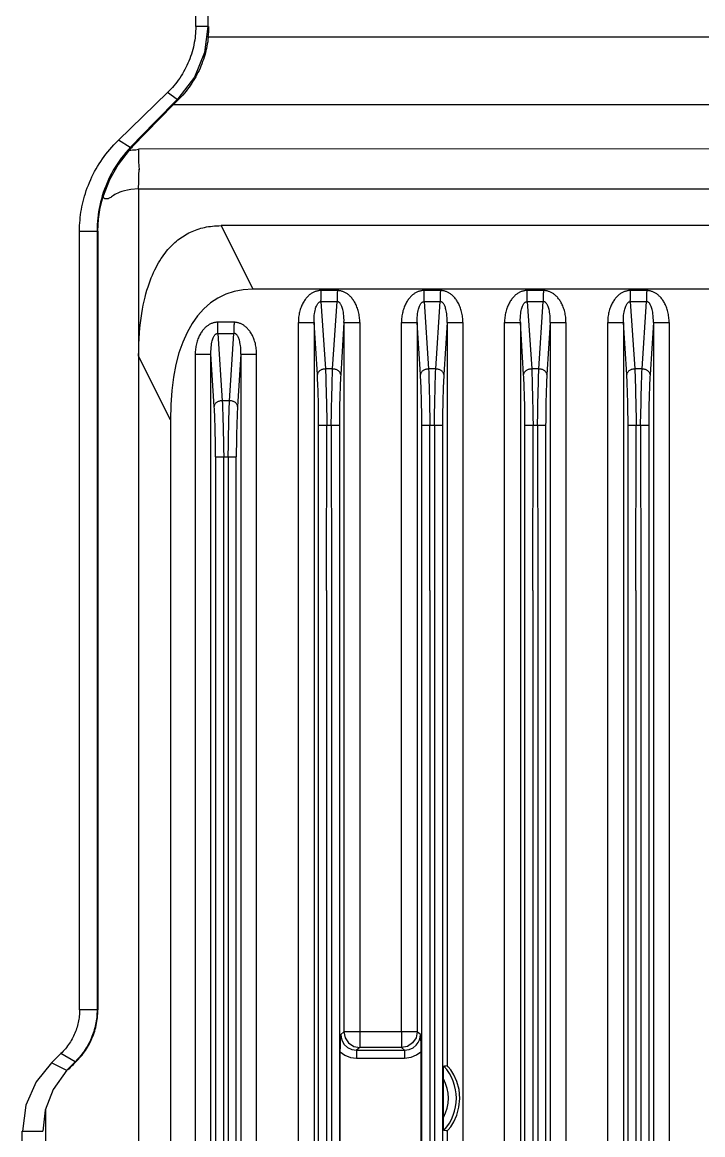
# Model space of a CAD drawing. Header units: millimetres. Extents: x -3132 to 28633, y 682 to 5849.
# Drawn here: x 23265.6 to 23308.5, y 5143.4 to 5213.5 of the extents above; entities that cross this region are included whole.
import ezdxf

# ---------------------------------------------------------------- set-up
doc = ezdxf.new("R2010")
doc.units = ezdxf.units.MM

# ---------------------------------------------------------------- blocks, each defined once
blk = doc.blocks.new('gf')
at = {"linetype": 'Continuous'}
for p, q in [((19975.176, 5385.989), (19975.163, 5394.425)), ((19974.39, 5385.989), (19974.39, 5392.249)), ((19975.176, 5385.989), (19974.39, 5385.989)), ((20042.406, 5385.306), (19975.178, 5385.306)), ((19969.513, 5378.818), (19972.607, 5381.817)), ((19973.23, 5381.39), (19972.607, 5381.817)), ((19970.388, 5378.394), (19972.993, 5381.06)), ((19973.353, 5381.428), (19972.993, 5381.06)), ((19972.993, 5381.06), (20044.592, 5381.06)), ((19973.27, 5381.431), (19973.353, 5381.428)), ((19970.252, 5378.35), (19969.513, 5378.818)), ((19970.388, 5378.394), (19970.296, 5378.395)), ((20046.792, 5378.29), (19970.787, 5378.252)), ((19970.792, 5375.763), (19970.792, 5138.578)), ((19970.792, 5375.755), (20046.792, 5375.755)), ((19975.985, 5373.434), (19977.985, 5369.423)), ((20041.599, 5373.434), (19975.985, 5373.434)), ((19967.066, 5324.005), (19967.066, 5373.09)), ((19967.066, 5373.09), (19968.22, 5373.09)), ((19968.17, 5373.09), (19968.17, 5324.005)), ((19968.22, 5373.09), (19968.22, 5324.005)), ((20039.599, 5369.423), (19977.985, 5369.423)), ((19982.289, 5368.897), (19982.289, 5369.347)), ((19983.328, 5369.346), (19982.289, 5369.347)), ((19988.789, 5368.897), (19988.789, 5369.347)), ((19989.828, 5369.346), (19988.789, 5369.347)), ((19995.289, 5368.897), (19995.289, 5369.347)), ((19996.328, 5369.346), (19995.289, 5369.347)), ((20001.789, 5368.897), (20001.789, 5369.347)), ((20002.828, 5369.346), (20001.789, 5369.347)), ((19982.278, 5368.643), (19982.566, 5364.399)), ((19982.278, 5368.643), (19983.295, 5368.643)), ((19983.019, 5364.399), (19983.295, 5368.643)), ((19988.778, 5368.643), (19989.066, 5364.399)), ((19988.778, 5368.643), (19989.795, 5368.643)), ((19989.519, 5364.399), (19989.795, 5368.643)), ((19995.278, 5368.643), (19995.566, 5364.399)), ((19995.278, 5368.643), (19996.295, 5368.643)), ((19996.019, 5364.399), (19996.295, 5368.643)), ((20001.778, 5368.643), (20002.066, 5364.399)), ((20001.778, 5368.643), (20002.795, 5368.643)), ((20002.519, 5364.399), (20002.795, 5368.643)), ((19975.789, 5366.897), (19975.789, 5367.347)), ((19976.828, 5367.346), (19975.789, 5367.347)), ((19980.857, 5272.194), (19980.857, 5367.325)), ((19980.857, 5367.325), (19981.851, 5367.325)), ((19981.851, 5367.325), (19981.851, 5272.194)), ((19982.056, 5364.045), (19981.851, 5367.325)), ((19983.734, 5367.325), (19983.529, 5364.045)), ((19983.734, 5367.325), (19983.734, 5322.625)), ((19983.734, 5367.325), (19984.727, 5367.325)), ((19984.727, 5367.325), (19984.727, 5321.626)), ((19987.357, 5322.624), (19987.357, 5367.325)), ((19987.357, 5367.325), (19988.351, 5367.325)), ((19988.556, 5364.045), (19988.351, 5367.325)), ((19988.351, 5367.325), (19988.351, 5322.625)), ((19990.234, 5367.325), (19990.029, 5364.045)), ((19990.234, 5367.325), (19990.234, 5320.491)), ((19990.234, 5367.325), (19991.227, 5367.325)), ((19991.227, 5367.325), (19991.227, 5272.194)), ((19993.857, 5272.194), (19993.857, 5367.325)), ((19993.857, 5367.325), (19994.851, 5367.325)), ((19995.056, 5364.045), (19994.851, 5367.325)), ((19994.851, 5367.325), (19994.851, 5272.194)), ((19996.734, 5367.325), (19996.529, 5364.045)), ((19996.734, 5367.325), (19996.733, 5272.212)), ((19996.734, 5367.325), (19997.727, 5367.325)), ((19997.727, 5367.325), (19997.727, 5272.194)), ((20000.357, 5272.194), (20000.357, 5367.325)), ((20000.357, 5367.325), (20001.351, 5367.325)), ((20001.556, 5364.045), (20001.351, 5367.325)), ((20001.351, 5367.325), (20001.351, 5272.194)), ((20003.234, 5367.325), (20003.029, 5364.045)), ((20003.234, 5367.325), (20003.233, 5272.212)), ((20003.234, 5367.325), (20004.227, 5367.325)), ((20004.227, 5367.325), (20004.227, 5272.194)), ((19975.778, 5366.643), (19976.066, 5362.399)), ((19975.778, 5366.643), (19976.795, 5366.643)), ((19976.519, 5362.399), (19976.795, 5366.643)), ((19972.792, 5361.194), (19970.792, 5365.205)), ((19974.357, 5365.325), (19974.357, 5151.544)), ((19974.357, 5365.325), (19975.351, 5365.325)), ((19975.556, 5362.045), (19975.351, 5365.325)), ((19975.351, 5151.544), (19975.351, 5365.325)), ((19977.234, 5365.325), (19977.029, 5362.045)), ((19977.234, 5365.325), (19977.234, 5270.386)), ((19977.234, 5365.325), (19978.227, 5365.325)), ((19978.229, 5270.381), (19978.227, 5365.325)), ((19983.019, 5364.399), (19982.566, 5364.399)), ((19989.519, 5364.399), (19989.066, 5364.399)), ((19996.019, 5364.399), (19995.566, 5364.399)), ((20002.519, 5364.399), (20002.066, 5364.399)), ((19976.519, 5362.399), (19976.066, 5362.399)), ((19982.622, 5362.408), (19982.633, 5361.902)), ((19982.633, 5361.902), (19982.643, 5361.385)), ((19989.122, 5362.408), (19989.133, 5361.902)), ((19989.133, 5361.902), (19989.143, 5361.385)), ((19995.622, 5362.408), (19995.633, 5361.902)), ((19995.633, 5361.902), (19995.643, 5361.385)), ((20002.122, 5362.408), (20002.133, 5361.902)), ((20002.133, 5361.902), (20002.143, 5361.385)), ((19972.792, 5361.194), (19972.792, 5155.675)), ((19982.643, 5361.385), (19982.653, 5360.863)), ((19982.932, 5360.863), (19982.947, 5361.645)), ((19989.143, 5361.385), (19989.153, 5360.863)), ((19989.432, 5360.863), (19989.447, 5361.645)), ((19995.643, 5361.385), (19995.653, 5360.863)), ((19995.932, 5360.863), (19995.947, 5361.645)), ((20002.143, 5361.385), (20002.153, 5360.863)), ((20002.432, 5360.863), (20002.447, 5361.645)), ((19982.138, 5276.761), (19982.138, 5360.863)), ((19982.138, 5360.863), (19983.446, 5360.863)), ((19982.637, 5350.434), (19982.653, 5360.863)), ((19982.932, 5360.863), (19982.947, 5350.434)), ((19983.446, 5360.863), (19983.446, 5276.879)), ((19988.638, 5276.761), (19988.638, 5360.863)), ((19988.638, 5360.863), (19989.946, 5360.863)), ((19989.137, 5350.434), (19989.153, 5360.863)), ((19989.432, 5360.863), (19989.447, 5350.434)), ((19989.946, 5360.863), (19989.946, 5276.879)), ((19995.138, 5276.761), (19995.138, 5360.863)), ((19995.138, 5360.863), (19996.446, 5360.863)), ((19995.637, 5350.434), (19995.653, 5360.863)), ((19995.932, 5360.863), (19995.947, 5350.434)), ((19996.446, 5360.863), (19996.446, 5276.879)), ((20001.638, 5276.761), (20001.638, 5360.863)), ((20001.638, 5360.863), (20002.946, 5360.863)), ((20002.137, 5350.434), (20002.153, 5360.863)), ((20002.432, 5360.863), (20002.447, 5350.434)), ((20002.946, 5360.863), (20002.946, 5276.879)), ((19976.122, 5360.408), (19976.133, 5359.902)), ((19976.133, 5359.902), (19976.143, 5359.385)), ((19976.143, 5359.385), (19976.153, 5358.863)), ((19976.432, 5358.863), (19976.447, 5359.645)), ((19975.638, 5358.863), (19975.638, 5158.005)), ((19975.638, 5358.863), (19976.946, 5358.863)), ((19976.153, 5158.005), (19976.153, 5358.863)), ((19976.432, 5358.863), (19976.432, 5270.142)), ((19976.946, 5270.142), (19976.946, 5358.863)), ((19982.637, 5350.434), (19982.637, 5300.434)), ((19982.947, 5350.434), (19982.947, 5300.434)), ((19989.137, 5350.434), (19989.137, 5300.434)), ((19989.447, 5350.434), (19989.447, 5300.434)), ((19995.637, 5350.434), (19995.637, 5300.434)), ((19995.947, 5350.434), (19995.947, 5300.434)), ((20002.137, 5350.434), (20002.137, 5300.434)), ((20002.447, 5350.434), (20002.447, 5300.434)), ((19968.22, 5324.005), (19967.066, 5324.005)), ((19983.734, 5322.625), (19983.534, 5322.457)), ((19984.727, 5322.624), (19983.734, 5322.625)), ((19987.357, 5322.624), (19984.727, 5322.624)), ((19987.723, 5322.625), (19987.357, 5322.624)), ((19988.351, 5322.625), (19987.723, 5322.625)), ((19988.551, 5322.457), (19988.351, 5322.625)), ((19965.299, 5320.677), (19965.888, 5321.248)), ((19966.783, 5320.728), (19965.888, 5321.248)), ((19983.504, 5315.501), (19983.504, 5321.368)), ((19984.732, 5321.626), (19984.533, 5321.459)), ((19984.533, 5321.459), (19984.533, 5320.96)), ((19984.533, 5321.459), (19987.552, 5321.459)), ((19987.353, 5321.626), (19984.732, 5321.626)), ((19987.353, 5321.717), (19987.357, 5321.626)), ((19987.552, 5321.459), (19987.353, 5321.626)), ((19987.552, 5321.459), (19987.552, 5320.96)), ((19988.58, 5321.368), (19988.58, 5315.501)), ((19966.264, 5320.195), (19965.299, 5320.677)), ((19966.827, 5320.776), (19966.265, 5320.197)), ((19984.533, 5320.96), (19987.552, 5320.96)), ((19990.004, 5317.216), (19990.004, 5319.653)), ((19964.93, 5317.739), (19964.93, 5201.881)), ((19963.455, 5200.505), (19963.456, 5316.363)), ((19963.456, 5316.363), (19964.749, 5316.363)), ((19990.234, 5316.378), (19990.233, 5272.212))]:
    blk.add_line(p, q, dxfattribs=at)
for points in [[(19974.39, 5385.989), (19974.388, 5385.838), (19974.382, 5385.691), (19974.373, 5385.548), (19974.36, 5385.406), (19974.344, 5385.265), (19974.324, 5385.123), (19974.301, 5384.98), (19974.272, 5384.834), (19974.239, 5384.685), (19974.202, 5384.535), (19974.16, 5384.384), (19974.114, 5384.234), (19974.064, 5384.087), (19974.012, 5383.944), (19973.957, 5383.806), (19973.9, 5383.671), (19973.839, 5383.538), (19973.774, 5383.404), (19973.704, 5383.268), (19973.629, 5383.133), (19973.55, 5382.998), (19973.467, 5382.866), (19973.38, 5382.736), (19973.292, 5382.609), (19973.201, 5382.487), (19973.108, 5382.368), (19973.013, 5382.252), (19972.916, 5382.14), (19972.816, 5382.03), (19972.713, 5381.922), (19972.607, 5381.817)], [(19975.163, 5385.989), (19974.949, 5384.346), (19974.316, 5382.8), (19973.27, 5381.431)], [(19975.178, 5385.306), (19975.162, 5385.166), (19975.142, 5385.026), (19975.12, 5384.885), (19975.094, 5384.745), (19975.065, 5384.605), (19975.033, 5384.466), (19974.998, 5384.326), (19974.959, 5384.187), (19974.917, 5384.048), (19974.872, 5383.909), (19974.824, 5383.771), (19974.772, 5383.633), (19974.717, 5383.496), (19974.659, 5383.359), (19974.597, 5383.222), (19974.531, 5383.087), (19974.462, 5382.952), (19974.39, 5382.817), (19974.314, 5382.684), (19974.234, 5382.552), (19974.15, 5382.421), (19974.063, 5382.291), (19973.972, 5382.162), (19973.878, 5382.035), (19973.78, 5381.91), (19973.678, 5381.786), (19973.573, 5381.665), (19973.465, 5381.545), (19973.353, 5381.428)], [(19973.27, 5381.431), (19971.817, 5379.95), (19970.296, 5378.395)], [(19967.066, 5373.09), (19967.068, 5373.269), (19967.073, 5373.444), (19967.083, 5373.617), (19967.096, 5373.787), (19967.112, 5373.954), (19967.132, 5374.12), (19967.155, 5374.284), (19967.182, 5374.449), (19967.213, 5374.614), (19967.249, 5374.782), (19967.289, 5374.951), (19967.333, 5375.122), (19967.382, 5375.294), (19967.436, 5375.468), (19967.494, 5375.642), (19967.556, 5375.816), (19967.623, 5375.989), (19967.693, 5376.161), (19967.768, 5376.333), (19967.847, 5376.503), (19967.93, 5376.673), (19968.017, 5376.84), (19968.108, 5377.006), (19968.203, 5377.169), (19968.301, 5377.329), (19968.403, 5377.487), (19968.509, 5377.642), (19968.618, 5377.795), (19968.732, 5377.945), (19968.85, 5378.094), (19968.973, 5378.242), (19969.1, 5378.387), (19969.232, 5378.532), (19969.37, 5378.675), (19969.513, 5378.818)], [(19970.296, 5378.395), (19970.135, 5378.222), (19969.981, 5378.045), (19969.833, 5377.864), (19969.692, 5377.681), (19969.558, 5377.496), (19969.431, 5377.308), (19969.31, 5377.117), (19969.195, 5376.925), (19969.087, 5376.73), (19968.984, 5376.534), (19968.888, 5376.334), (19968.798, 5376.133), (19968.714, 5375.93), (19968.636, 5375.726), (19968.565, 5375.521), (19968.5, 5375.317), (19968.441, 5375.113), (19968.389, 5374.911), (19968.343, 5374.71), (19968.302, 5374.509), (19968.268, 5374.309), (19968.238, 5374.109), (19968.214, 5373.909), (19968.195, 5373.707), (19968.182, 5373.504), (19968.173, 5373.299), (19968.17, 5373.09)], [(19970.198, 5378.192), (19969.499, 5377.294), (19968.948, 5376.319), (19968.552, 5375.3)], [(19970.198, 5378.192), (19970.303, 5378.199), (19970.406, 5378.203), (19970.506, 5378.205), (19970.604, 5378.212), (19970.696, 5378.228), (19970.787, 5378.252)], [(19970.787, 5378.252), (19970.79, 5377.865), (19970.792, 5377.463), (19970.814, 5376.951)], [(19970.792, 5375.763), (19970.799, 5376.185), (19970.811, 5376.595), (19970.815, 5376.989)], [(19968.22, 5373.09), (19968.257, 5373.836), (19968.368, 5374.573), (19968.554, 5375.3)], [(19970.792, 5375.763), (19970.306, 5375.706), (19970.087, 5375.672), (19969.899, 5375.632), (19969.738, 5375.587), (19969.598, 5375.539), (19969.475, 5375.488), (19969.37, 5375.438), (19969.282, 5375.387), (19969.206, 5375.337), (19969.141, 5375.289), (19969.084, 5375.247), (19969.032, 5375.21), (19968.984, 5375.18), (19968.94, 5375.157), (19968.9, 5375.14), (19968.864, 5375.129), (19968.829, 5375.122), (19968.795, 5375.118), (19968.764, 5375.117), (19968.736, 5375.117), (19968.711, 5375.118), (19968.689, 5375.121), (19968.67, 5375.126), (19968.653, 5375.133), (19968.638, 5375.141), (19968.625, 5375.151), (19968.612, 5375.163), (19968.6, 5375.178), (19968.589, 5375.196), (19968.579, 5375.218), (19968.569, 5375.242), (19968.561, 5375.269), (19968.554, 5375.3)], [(19970.792, 5365.205), (19970.796, 5365.593), (19970.806, 5365.965), (19970.823, 5366.321), (19970.846, 5366.663), (19970.874, 5366.991), (19970.908, 5367.304), (19970.946, 5367.604), (19970.989, 5367.89), (19971.035, 5368.164), (19971.085, 5368.426), (19971.139, 5368.677), (19971.196, 5368.916), (19971.255, 5369.145), (19971.317, 5369.364), (19971.382, 5369.573), (19971.449, 5369.773), (19971.518, 5369.964), (19971.589, 5370.147), (19971.661, 5370.322), (19971.735, 5370.49), (19971.811, 5370.65), (19971.888, 5370.804), (19971.966, 5370.951), (19972.046, 5371.091), (19972.127, 5371.226), (19972.209, 5371.355), (19972.292, 5371.478), (19972.376, 5371.596), (19972.461, 5371.709), (19972.547, 5371.817), (19972.633, 5371.921), (19972.721, 5372.02), (19972.81, 5372.115), (19972.9, 5372.206), (19972.991, 5372.293), (19973.082, 5372.376), (19973.175, 5372.455), (19973.269, 5372.531), (19973.363, 5372.604), (19973.459, 5372.673), (19973.556, 5372.739), (19973.655, 5372.802), (19973.754, 5372.861), (19973.854, 5372.918), (19973.956, 5372.972), (19974.06, 5373.022), (19974.165, 5373.07), (19974.271, 5373.115), (19974.38, 5373.157), (19974.489, 5373.197), (19974.601, 5373.233), (19974.715, 5373.267), (19974.831, 5373.297), (19974.949, 5373.325), (19975.069, 5373.35), (19975.192, 5373.372), (19975.317, 5373.39), (19975.445, 5373.406), (19975.575, 5373.418), (19975.709, 5373.427), (19975.845, 5373.432), (19975.985, 5373.434)], [(19982.289, 5369.347), (19982.247, 5369.345), (19982.205, 5369.342), (19982.163, 5369.338), (19982.121, 5369.332), (19982.078, 5369.324), (19982.036, 5369.314), (19981.994, 5369.303), (19981.952, 5369.29), (19981.91, 5369.275), (19981.868, 5369.258), (19981.827, 5369.24), (19981.786, 5369.22), (19981.746, 5369.199), (19981.706, 5369.176), (19981.667, 5369.151), (19981.628, 5369.124), (19981.589, 5369.095), (19981.55, 5369.063), (19981.511, 5369.03), (19981.472, 5368.993), (19981.434, 5368.955), (19981.396, 5368.914), (19981.358, 5368.871), (19981.322, 5368.825), (19981.285, 5368.777), (19981.25, 5368.726), (19981.215, 5368.673), (19981.181, 5368.616), (19981.148, 5368.557), (19981.116, 5368.495), (19981.085, 5368.43), (19981.055, 5368.363), (19981.027, 5368.293), (19981.001, 5368.22), (19980.977, 5368.146), (19980.954, 5368.068), (19980.934, 5367.989), (19980.915, 5367.909), (19980.899, 5367.827), (19980.886, 5367.744), (19980.875, 5367.661), (19980.867, 5367.577), (19980.861, 5367.493), (19980.858, 5367.409), (19980.857, 5367.325)], [(19983.328, 5369.346), (19983.316, 5369.288), (19983.306, 5369.226), (19983.299, 5369.161), (19983.295, 5369.093), (19983.295, 5368.643)], [(19984.727, 5367.325), (19984.727, 5367.411), (19984.723, 5367.497), (19984.717, 5367.583), (19984.708, 5367.668), (19984.697, 5367.752), (19984.683, 5367.836), (19984.667, 5367.918), (19984.648, 5368), (19984.627, 5368.079), (19984.604, 5368.156), (19984.58, 5368.231), (19984.553, 5368.303), (19984.525, 5368.373), (19984.496, 5368.44), (19984.465, 5368.504), (19984.433, 5368.566), (19984.399, 5368.624), (19984.365, 5368.68), (19984.331, 5368.733), (19984.295, 5368.784), (19984.259, 5368.831), (19984.222, 5368.877), (19984.184, 5368.919), (19984.146, 5368.96), (19984.108, 5368.998), (19984.069, 5369.034), (19984.03, 5369.067), (19983.991, 5369.098), (19983.952, 5369.126), (19983.913, 5369.153), (19983.873, 5369.178), (19983.833, 5369.201), (19983.792, 5369.223), (19983.751, 5369.243), (19983.709, 5369.261), (19983.667, 5369.277), (19983.624, 5369.292), (19983.582, 5369.305), (19983.54, 5369.316), (19983.497, 5369.325), (19983.455, 5369.333), (19983.413, 5369.339), (19983.37, 5369.343), (19983.328, 5369.346)], [(19988.789, 5369.347), (19988.747, 5369.345), (19988.705, 5369.342), (19988.663, 5369.338), (19988.621, 5369.332), (19988.578, 5369.324), (19988.536, 5369.314), (19988.494, 5369.303), (19988.452, 5369.29), (19988.41, 5369.275), (19988.368, 5369.258), (19988.327, 5369.24), (19988.286, 5369.22), (19988.246, 5369.199), (19988.206, 5369.176), (19988.167, 5369.151), (19988.128, 5369.124), (19988.089, 5369.095), (19988.05, 5369.063), (19988.011, 5369.03), (19987.972, 5368.993), (19987.934, 5368.955), (19987.896, 5368.914), (19987.858, 5368.871), (19987.822, 5368.825), (19987.785, 5368.777), (19987.75, 5368.726), (19987.715, 5368.673), (19987.681, 5368.616), (19987.648, 5368.557), (19987.616, 5368.495), (19987.585, 5368.43), (19987.555, 5368.363), (19987.527, 5368.293), (19987.501, 5368.22), (19987.477, 5368.146), (19987.454, 5368.068), (19987.434, 5367.989), (19987.415, 5367.909), (19987.399, 5367.827), (19987.386, 5367.744), (19987.375, 5367.661), (19987.367, 5367.577), (19987.361, 5367.493), (19987.358, 5367.409), (19987.357, 5367.325)], [(19989.828, 5369.346), (19989.816, 5369.288), (19989.806, 5369.226), (19989.799, 5369.161), (19989.795, 5369.093), (19989.795, 5368.643)], [(19991.227, 5367.325), (19991.227, 5367.411), (19991.223, 5367.497), (19991.217, 5367.583), (19991.208, 5367.668), (19991.197, 5367.752), (19991.183, 5367.836), (19991.167, 5367.918), (19991.148, 5368), (19991.127, 5368.079), (19991.104, 5368.156), (19991.08, 5368.231), (19991.053, 5368.303), (19991.025, 5368.373), (19990.996, 5368.44), (19990.965, 5368.504), (19990.933, 5368.566), (19990.899, 5368.624), (19990.865, 5368.68), (19990.831, 5368.733), (19990.795, 5368.784), (19990.759, 5368.831), (19990.722, 5368.877), (19990.684, 5368.919), (19990.646, 5368.96), (19990.608, 5368.998), (19990.569, 5369.034), (19990.53, 5369.067), (19990.491, 5369.098), (19990.452, 5369.126), (19990.413, 5369.153), (19990.373, 5369.178), (19990.333, 5369.201), (19990.292, 5369.223), (19990.251, 5369.243), (19990.209, 5369.261), (19990.167, 5369.277), (19990.124, 5369.292), (19990.082, 5369.305), (19990.04, 5369.316), (19989.997, 5369.325), (19989.955, 5369.333), (19989.913, 5369.339), (19989.87, 5369.343), (19989.828, 5369.346)], [(19995.289, 5369.347), (19995.247, 5369.345), (19995.205, 5369.342), (19995.163, 5369.338), (19995.121, 5369.332), (19995.078, 5369.324), (19995.036, 5369.314), (19994.994, 5369.303), (19994.952, 5369.29), (19994.91, 5369.275), (19994.868, 5369.258), (19994.827, 5369.24), (19994.786, 5369.22), (19994.746, 5369.199), (19994.706, 5369.176), (19994.667, 5369.151), (19994.628, 5369.124), (19994.589, 5369.095), (19994.55, 5369.063), (19994.511, 5369.03), (19994.472, 5368.993), (19994.434, 5368.955), (19994.396, 5368.914), (19994.358, 5368.871), (19994.322, 5368.825), (19994.285, 5368.777), (19994.25, 5368.726), (19994.215, 5368.673), (19994.181, 5368.616), (19994.148, 5368.557), (19994.116, 5368.495), (19994.085, 5368.43), (19994.055, 5368.363), (19994.027, 5368.293), (19994.001, 5368.22), (19993.977, 5368.146), (19993.954, 5368.068), (19993.934, 5367.989), (19993.915, 5367.909), (19993.899, 5367.827), (19993.886, 5367.744), (19993.875, 5367.661), (19993.867, 5367.577), (19993.861, 5367.493), (19993.858, 5367.409), (19993.857, 5367.325)], [(19996.328, 5369.346), (19996.316, 5369.288), (19996.306, 5369.226), (19996.299, 5369.161), (19996.295, 5369.093), (19996.295, 5368.643)], [(19997.727, 5367.325), (19997.727, 5367.411), (19997.723, 5367.497), (19997.717, 5367.583), (19997.708, 5367.668), (19997.697, 5367.752), (19997.683, 5367.836), (19997.667, 5367.918), (19997.648, 5368), (19997.627, 5368.079), (19997.604, 5368.156), (19997.58, 5368.231), (19997.553, 5368.303), (19997.525, 5368.373), (19997.496, 5368.44), (19997.465, 5368.504), (19997.433, 5368.566), (19997.399, 5368.624), (19997.365, 5368.68), (19997.331, 5368.733), (19997.295, 5368.784), (19997.259, 5368.831), (19997.222, 5368.877), (19997.184, 5368.919), (19997.146, 5368.96), (19997.108, 5368.998), (19997.069, 5369.034), (19997.03, 5369.067), (19996.991, 5369.098), (19996.952, 5369.126), (19996.913, 5369.153), (19996.873, 5369.178), (19996.833, 5369.201), (19996.792, 5369.223), (19996.751, 5369.243), (19996.709, 5369.261), (19996.667, 5369.277), (19996.624, 5369.292), (19996.582, 5369.305), (19996.54, 5369.316), (19996.497, 5369.325), (19996.455, 5369.333), (19996.413, 5369.339), (19996.37, 5369.343), (19996.328, 5369.346)], [(20001.789, 5369.347), (20001.747, 5369.345), (20001.705, 5369.342), (20001.663, 5369.338), (20001.621, 5369.332), (20001.578, 5369.324), (20001.536, 5369.314), (20001.494, 5369.303), (20001.452, 5369.29), (20001.41, 5369.275), (20001.368, 5369.258), (20001.327, 5369.24), (20001.286, 5369.22), (20001.246, 5369.199), (20001.206, 5369.176), (20001.167, 5369.151), (20001.128, 5369.124), (20001.089, 5369.095), (20001.05, 5369.063), (20001.011, 5369.03), (20000.972, 5368.993), (20000.934, 5368.955), (20000.896, 5368.914), (20000.858, 5368.871), (20000.822, 5368.825), (20000.785, 5368.777), (20000.75, 5368.726), (20000.715, 5368.673), (20000.681, 5368.616), (20000.648, 5368.557), (20000.616, 5368.495), (20000.585, 5368.43), (20000.555, 5368.363), (20000.527, 5368.293), (20000.501, 5368.22), (20000.477, 5368.146), (20000.454, 5368.068), (20000.434, 5367.989), (20000.415, 5367.909), (20000.399, 5367.827), (20000.386, 5367.744), (20000.375, 5367.661), (20000.367, 5367.577), (20000.361, 5367.493), (20000.358, 5367.409), (20000.357, 5367.325)], [(20002.828, 5369.346), (20002.816, 5369.288), (20002.806, 5369.226), (20002.799, 5369.161), (20002.795, 5369.093), (20002.795, 5368.643)], [(20004.227, 5367.325), (20004.227, 5367.411), (20004.223, 5367.497), (20004.217, 5367.583), (20004.208, 5367.668), (20004.197, 5367.752), (20004.183, 5367.836), (20004.167, 5367.918), (20004.148, 5368), (20004.127, 5368.079), (20004.104, 5368.156), (20004.08, 5368.231), (20004.053, 5368.303), (20004.025, 5368.373), (20003.996, 5368.44), (20003.965, 5368.504), (20003.933, 5368.566), (20003.899, 5368.624), (20003.865, 5368.68), (20003.831, 5368.733), (20003.795, 5368.784), (20003.759, 5368.831), (20003.722, 5368.877), (20003.684, 5368.919), (20003.646, 5368.96), (20003.608, 5368.998), (20003.569, 5369.034), (20003.53, 5369.067), (20003.491, 5369.098), (20003.452, 5369.126), (20003.413, 5369.153), (20003.373, 5369.178), (20003.333, 5369.201), (20003.292, 5369.223), (20003.251, 5369.243), (20003.209, 5369.261), (20003.167, 5369.277), (20003.124, 5369.292), (20003.082, 5369.305), (20003.04, 5369.316), (20002.997, 5369.325), (20002.955, 5369.333), (20002.913, 5369.339), (20002.87, 5369.343), (20002.828, 5369.346)], [(19981.851, 5367.325), (19981.849, 5367.492), (19981.854, 5367.639), (19981.863, 5367.77), (19981.876, 5367.887), (19981.892, 5367.99), (19981.909, 5368.082), (19981.929, 5368.164), (19981.949, 5368.237), (19981.97, 5368.301), (19981.992, 5368.357), (19982.014, 5368.406), (19982.036, 5368.449), (19982.057, 5368.486), (19982.079, 5368.518), (19982.1, 5368.545), (19982.121, 5368.568), (19982.141, 5368.586), (19982.16, 5368.601), (19982.178, 5368.613), (19982.195, 5368.622), (19982.21, 5368.629), (19982.225, 5368.634), (19982.238, 5368.638), (19982.25, 5368.64), (19982.26, 5368.642), (19982.27, 5368.642), (19982.278, 5368.643)], [(19982.278, 5368.643), (19982.283, 5368.699), (19982.286, 5368.761), (19982.289, 5368.827), (19982.289, 5368.897)], [(19983.734, 5367.325), (19983.736, 5367.487), (19983.731, 5367.63), (19983.723, 5367.757), (19983.711, 5367.87), (19983.696, 5367.971), (19983.68, 5368.061), (19983.662, 5368.141), (19983.643, 5368.212), (19983.623, 5368.275), (19983.603, 5368.331), (19983.583, 5368.38), (19983.562, 5368.423), (19983.542, 5368.461), (19983.522, 5368.494), (19983.503, 5368.522), (19983.484, 5368.546), (19983.465, 5368.566), (19983.448, 5368.583), (19983.431, 5368.597), (19983.415, 5368.608), (19983.4, 5368.617), (19983.384, 5368.624), (19983.366, 5368.63), (19983.345, 5368.636), (19983.321, 5368.64), (19983.295, 5368.643)], [(19988.351, 5367.325), (19988.349, 5367.492), (19988.354, 5367.639), (19988.363, 5367.77), (19988.376, 5367.887), (19988.392, 5367.99), (19988.409, 5368.082), (19988.429, 5368.164), (19988.449, 5368.237), (19988.47, 5368.301), (19988.492, 5368.357), (19988.514, 5368.406), (19988.536, 5368.449), (19988.557, 5368.486), (19988.579, 5368.518), (19988.6, 5368.545), (19988.621, 5368.568), (19988.641, 5368.586), (19988.66, 5368.601), (19988.678, 5368.613), (19988.695, 5368.622), (19988.71, 5368.629), (19988.725, 5368.634), (19988.738, 5368.638), (19988.75, 5368.64), (19988.76, 5368.642), (19988.77, 5368.642), (19988.778, 5368.643)], [(19988.778, 5368.643), (19988.783, 5368.699), (19988.786, 5368.761), (19988.789, 5368.827), (19988.789, 5368.897)], [(19990.234, 5367.325), (19990.236, 5367.487), (19990.231, 5367.63), (19990.223, 5367.757), (19990.211, 5367.87), (19990.196, 5367.971), (19990.18, 5368.061), (19990.162, 5368.141), (19990.143, 5368.212), (19990.123, 5368.275), (19990.103, 5368.331), (19990.083, 5368.38), (19990.062, 5368.423), (19990.042, 5368.461), (19990.022, 5368.494), (19990.003, 5368.522), (19989.984, 5368.546), (19989.965, 5368.566), (19989.948, 5368.583), (19989.931, 5368.597), (19989.915, 5368.608), (19989.9, 5368.617), (19989.884, 5368.624), (19989.866, 5368.63), (19989.845, 5368.636), (19989.821, 5368.64), (19989.795, 5368.643)], [(19994.851, 5367.325), (19994.849, 5367.492), (19994.854, 5367.639), (19994.863, 5367.77), (19994.876, 5367.887), (19994.892, 5367.99), (19994.909, 5368.082), (19994.929, 5368.164), (19994.949, 5368.237), (19994.97, 5368.301), (19994.992, 5368.357), (19995.014, 5368.406), (19995.036, 5368.449), (19995.057, 5368.486), (19995.079, 5368.518), (19995.1, 5368.545), (19995.121, 5368.568), (19995.141, 5368.586), (19995.16, 5368.601), (19995.178, 5368.613), (19995.195, 5368.622), (19995.21, 5368.629), (19995.225, 5368.634), (19995.238, 5368.638), (19995.25, 5368.64), (19995.26, 5368.642), (19995.27, 5368.642), (19995.278, 5368.643)], [(19995.278, 5368.643), (19995.283, 5368.699), (19995.286, 5368.761), (19995.289, 5368.827), (19995.289, 5368.897)], [(19996.734, 5367.325), (19996.736, 5367.487), (19996.731, 5367.63), (19996.723, 5367.757), (19996.711, 5367.87), (19996.696, 5367.971), (19996.68, 5368.061), (19996.662, 5368.141), (19996.643, 5368.212), (19996.623, 5368.275), (19996.603, 5368.331), (19996.583, 5368.38), (19996.562, 5368.423), (19996.542, 5368.461), (19996.522, 5368.494), (19996.503, 5368.522), (19996.484, 5368.546), (19996.465, 5368.566), (19996.448, 5368.583), (19996.431, 5368.597), (19996.415, 5368.608), (19996.4, 5368.617), (19996.384, 5368.624), (19996.366, 5368.63), (19996.345, 5368.636), (19996.321, 5368.64), (19996.295, 5368.643)], [(20001.351, 5367.325), (20001.349, 5367.492), (20001.354, 5367.639), (20001.363, 5367.77), (20001.376, 5367.887), (20001.392, 5367.99), (20001.409, 5368.082), (20001.429, 5368.164), (20001.449, 5368.237), (20001.47, 5368.301), (20001.492, 5368.357), (20001.514, 5368.406), (20001.536, 5368.449), (20001.557, 5368.486), (20001.579, 5368.518), (20001.6, 5368.545), (20001.621, 5368.568), (20001.641, 5368.586), (20001.66, 5368.601), (20001.678, 5368.613), (20001.695, 5368.622), (20001.71, 5368.629), (20001.725, 5368.634), (20001.738, 5368.638), (20001.75, 5368.64), (20001.76, 5368.642), (20001.77, 5368.642), (20001.778, 5368.643)], [(20001.778, 5368.643), (20001.783, 5368.699), (20001.786, 5368.761), (20001.789, 5368.827), (20001.789, 5368.897)], [(20003.234, 5367.325), (20003.236, 5367.487), (20003.231, 5367.63), (20003.223, 5367.757), (20003.211, 5367.87), (20003.196, 5367.971), (20003.18, 5368.061), (20003.162, 5368.141), (20003.143, 5368.212), (20003.123, 5368.275), (20003.103, 5368.331), (20003.083, 5368.38), (20003.062, 5368.423), (20003.042, 5368.461), (20003.022, 5368.494), (20003.003, 5368.522), (20002.984, 5368.546), (20002.965, 5368.566), (20002.948, 5368.583), (20002.931, 5368.597), (20002.915, 5368.608), (20002.9, 5368.617), (20002.884, 5368.624), (20002.866, 5368.63), (20002.845, 5368.636), (20002.821, 5368.64), (20002.795, 5368.643)], [(19975.789, 5367.347), (19975.747, 5367.345), (19975.705, 5367.342), (19975.663, 5367.338), (19975.621, 5367.332), (19975.578, 5367.324), (19975.536, 5367.314), (19975.494, 5367.303), (19975.452, 5367.29), (19975.41, 5367.275), (19975.368, 5367.258), (19975.327, 5367.24), (19975.286, 5367.22), (19975.246, 5367.199), (19975.206, 5367.176), (19975.167, 5367.151), (19975.128, 5367.124), (19975.089, 5367.095), (19975.05, 5367.063), (19975.011, 5367.03), (19974.972, 5366.993), (19974.934, 5366.955), (19974.896, 5366.914), (19974.858, 5366.871), (19974.822, 5366.825), (19974.785, 5366.777), (19974.75, 5366.726), (19974.715, 5366.673), (19974.681, 5366.616), (19974.648, 5366.557), (19974.616, 5366.495), (19974.585, 5366.43), (19974.555, 5366.363), (19974.527, 5366.293), (19974.501, 5366.22), (19974.477, 5366.146), (19974.454, 5366.068), (19974.434, 5365.989), (19974.415, 5365.909), (19974.399, 5365.827), (19974.386, 5365.744), (19974.375, 5365.661), (19974.367, 5365.577), (19974.361, 5365.493), (19974.358, 5365.409), (19974.357, 5365.325)], [(19975.778, 5366.643), (19975.783, 5366.699), (19975.786, 5366.761), (19975.789, 5366.827), (19975.789, 5366.897)], [(19976.828, 5367.346), (19976.816, 5367.288), (19976.806, 5367.226), (19976.799, 5367.161), (19976.795, 5367.093), (19976.795, 5366.643)], [(19978.227, 5365.325), (19978.227, 5365.411), (19978.223, 5365.497), (19978.217, 5365.583), (19978.208, 5365.668), (19978.197, 5365.752), (19978.183, 5365.836), (19978.167, 5365.918), (19978.148, 5366), (19978.127, 5366.079), (19978.104, 5366.156), (19978.08, 5366.231), (19978.053, 5366.303), (19978.025, 5366.373), (19977.996, 5366.44), (19977.965, 5366.504), (19977.933, 5366.566), (19977.899, 5366.624), (19977.865, 5366.68), (19977.831, 5366.733), (19977.795, 5366.784), (19977.759, 5366.831), (19977.722, 5366.877), (19977.684, 5366.919), (19977.646, 5366.96), (19977.608, 5366.998), (19977.569, 5367.034), (19977.53, 5367.067), (19977.491, 5367.098), (19977.452, 5367.126), (19977.413, 5367.153), (19977.373, 5367.178), (19977.333, 5367.201), (19977.292, 5367.223), (19977.251, 5367.243), (19977.209, 5367.261), (19977.167, 5367.277), (19977.124, 5367.292), (19977.082, 5367.305), (19977.04, 5367.316), (19976.997, 5367.325), (19976.955, 5367.333), (19976.913, 5367.339), (19976.87, 5367.343), (19976.828, 5367.346)], [(19975.351, 5365.325), (19975.349, 5365.492), (19975.354, 5365.639), (19975.363, 5365.77), (19975.376, 5365.887), (19975.392, 5365.99), (19975.409, 5366.082), (19975.429, 5366.164), (19975.449, 5366.237), (19975.47, 5366.301), (19975.492, 5366.357), (19975.514, 5366.406), (19975.536, 5366.449), (19975.557, 5366.486), (19975.579, 5366.518), (19975.6, 5366.545), (19975.621, 5366.568), (19975.641, 5366.586), (19975.66, 5366.601), (19975.678, 5366.613), (19975.695, 5366.622), (19975.71, 5366.629), (19975.725, 5366.634), (19975.738, 5366.638), (19975.75, 5366.64), (19975.76, 5366.642), (19975.77, 5366.642), (19975.778, 5366.643)], [(19977.234, 5365.325), (19977.236, 5365.487), (19977.231, 5365.63), (19977.223, 5365.757), (19977.211, 5365.87), (19977.196, 5365.971), (19977.18, 5366.061), (19977.162, 5366.141), (19977.143, 5366.212), (19977.123, 5366.275), (19977.103, 5366.331), (19977.083, 5366.38), (19977.062, 5366.423), (19977.042, 5366.461), (19977.022, 5366.494), (19977.003, 5366.522), (19976.984, 5366.546), (19976.965, 5366.566), (19976.948, 5366.583), (19976.931, 5366.597), (19976.915, 5366.608), (19976.9, 5366.617), (19976.884, 5366.624), (19976.866, 5366.63), (19976.845, 5366.636), (19976.821, 5366.64), (19976.795, 5366.643)], [(19982.566, 5364.399), (19982.52, 5364.397), (19982.475, 5364.392), (19982.431, 5364.384), (19982.387, 5364.373), (19982.345, 5364.359), (19982.305, 5364.343), (19982.266, 5364.325), (19982.231, 5364.304), (19982.197, 5364.281), (19982.167, 5364.256), (19982.14, 5364.229), (19982.116, 5364.201), (19982.096, 5364.171), (19982.08, 5364.141), (19982.068, 5364.109), (19982.06, 5364.077), (19982.056, 5364.045)], [(19982.138, 5360.863), (19982.138, 5361.098), (19982.137, 5361.333), (19982.135, 5361.566), (19982.132, 5361.798), (19982.129, 5362.028), (19982.125, 5362.254), (19982.12, 5362.476), (19982.114, 5362.694), (19982.108, 5362.907), (19982.101, 5363.114), (19982.093, 5363.316), (19982.084, 5363.51), (19982.075, 5363.697), (19982.066, 5363.875), (19982.056, 5364.045)], [(19982.566, 5364.399), (19982.573, 5364.209), (19982.58, 5364.011), (19982.587, 5363.803), (19982.593, 5363.587), (19982.599, 5363.364), (19982.605, 5363.134), (19982.611, 5362.898), (19982.617, 5362.655), (19982.622, 5362.408)], [(19982.947, 5361.645), (19982.957, 5362.157), (19982.962, 5362.408), (19982.968, 5362.655), (19982.973, 5362.898), (19982.979, 5363.134), (19982.985, 5363.364), (19982.991, 5363.587), (19982.998, 5363.803), (19983.004, 5364.011), (19983.011, 5364.209), (19983.019, 5364.399)], [(19983.529, 5364.045), (19983.525, 5364.077), (19983.516, 5364.109), (19983.504, 5364.141), (19983.488, 5364.171), (19983.468, 5364.201), (19983.444, 5364.229), (19983.417, 5364.256), (19983.387, 5364.281), (19983.354, 5364.304), (19983.318, 5364.325), (19983.28, 5364.343), (19983.239, 5364.359), (19983.197, 5364.373), (19983.154, 5364.384), (19983.109, 5364.392), (19983.064, 5364.397), (19983.019, 5364.399)], [(19983.529, 5364.045), (19983.519, 5363.876), (19983.509, 5363.697), (19983.5, 5363.51), (19983.492, 5363.316), (19983.484, 5363.114), (19983.477, 5362.907), (19983.471, 5362.694), (19983.465, 5362.476), (19983.46, 5362.254), (19983.456, 5362.028), (19983.452, 5361.798), (19983.45, 5361.566), (19983.448, 5361.333), (19983.447, 5361.098), (19983.446, 5360.863)], [(19989.066, 5364.399), (19989.02, 5364.397), (19988.975, 5364.392), (19988.931, 5364.384), (19988.887, 5364.373), (19988.845, 5364.359), (19988.805, 5364.343), (19988.766, 5364.325), (19988.731, 5364.304), (19988.697, 5364.281), (19988.667, 5364.256), (19988.64, 5364.229), (19988.616, 5364.201), (19988.596, 5364.171), (19988.58, 5364.141), (19988.568, 5364.109), (19988.56, 5364.077), (19988.556, 5364.045)], [(19988.638, 5360.863), (19988.638, 5361.098), (19988.637, 5361.333), (19988.635, 5361.566), (19988.632, 5361.798), (19988.629, 5362.028), (19988.625, 5362.254), (19988.62, 5362.476), (19988.614, 5362.694), (19988.608, 5362.907), (19988.601, 5363.114), (19988.593, 5363.316), (19988.584, 5363.51), (19988.575, 5363.697), (19988.566, 5363.875), (19988.556, 5364.045)], [(19989.066, 5364.399), (19989.073, 5364.209), (19989.08, 5364.011), (19989.087, 5363.803), (19989.093, 5363.587), (19989.099, 5363.364), (19989.105, 5363.134), (19989.111, 5362.898), (19989.117, 5362.655), (19989.122, 5362.408)], [(19989.447, 5361.645), (19989.457, 5362.157), (19989.462, 5362.408), (19989.468, 5362.655), (19989.473, 5362.898), (19989.479, 5363.134), (19989.485, 5363.364), (19989.491, 5363.587), (19989.498, 5363.803), (19989.504, 5364.011), (19989.511, 5364.209), (19989.519, 5364.399)], [(19990.029, 5364.045), (19990.025, 5364.077), (19990.016, 5364.109), (19990.004, 5364.141), (19989.988, 5364.171), (19989.968, 5364.201), (19989.944, 5364.229), (19989.917, 5364.256), (19989.887, 5364.281), (19989.854, 5364.304), (19989.818, 5364.325), (19989.78, 5364.343), (19989.739, 5364.359), (19989.697, 5364.373), (19989.654, 5364.384), (19989.609, 5364.392), (19989.564, 5364.397), (19989.519, 5364.399)], [(19990.029, 5364.045), (19990.019, 5363.876), (19990.009, 5363.697), (19990, 5363.51), (19989.992, 5363.316), (19989.984, 5363.114), (19989.977, 5362.907), (19989.971, 5362.694), (19989.965, 5362.476), (19989.96, 5362.254), (19989.956, 5362.028), (19989.952, 5361.798), (19989.95, 5361.566), (19989.948, 5361.333), (19989.947, 5361.098), (19989.946, 5360.863)], [(19995.566, 5364.399), (19995.52, 5364.397), (19995.475, 5364.392), (19995.431, 5364.384), (19995.387, 5364.373), (19995.345, 5364.359), (19995.305, 5364.343), (19995.266, 5364.325), (19995.231, 5364.304), (19995.197, 5364.281), (19995.167, 5364.256), (19995.14, 5364.229), (19995.116, 5364.201), (19995.096, 5364.171), (19995.08, 5364.141), (19995.068, 5364.109), (19995.06, 5364.077), (19995.056, 5364.045)], [(19995.138, 5360.863), (19995.138, 5361.098), (19995.137, 5361.333), (19995.135, 5361.566), (19995.132, 5361.798), (19995.129, 5362.028), (19995.125, 5362.254), (19995.12, 5362.476), (19995.114, 5362.694), (19995.108, 5362.907), (19995.101, 5363.114), (19995.093, 5363.316), (19995.084, 5363.51), (19995.075, 5363.697), (19995.066, 5363.875), (19995.056, 5364.045)], [(19995.566, 5364.399), (19995.573, 5364.209), (19995.58, 5364.011), (19995.587, 5363.803), (19995.593, 5363.587), (19995.599, 5363.364), (19995.605, 5363.134), (19995.611, 5362.898), (19995.617, 5362.655), (19995.622, 5362.408)], [(19995.947, 5361.645), (19995.957, 5362.157), (19995.962, 5362.408), (19995.968, 5362.655), (19995.973, 5362.898), (19995.979, 5363.134), (19995.985, 5363.364), (19995.991, 5363.587), (19995.998, 5363.803), (19996.004, 5364.011), (19996.011, 5364.209), (19996.019, 5364.399)], [(19996.529, 5364.045), (19996.525, 5364.077), (19996.516, 5364.109), (19996.504, 5364.141), (19996.488, 5364.171), (19996.468, 5364.201), (19996.444, 5364.229), (19996.417, 5364.256), (19996.387, 5364.281), (19996.354, 5364.304), (19996.318, 5364.325), (19996.28, 5364.343), (19996.239, 5364.359), (19996.197, 5364.373), (19996.154, 5364.384), (19996.109, 5364.392), (19996.064, 5364.397), (19996.019, 5364.399)], [(19996.529, 5364.045), (19996.519, 5363.876), (19996.509, 5363.697), (19996.5, 5363.51), (19996.492, 5363.316), (19996.484, 5363.114), (19996.477, 5362.907), (19996.471, 5362.694), (19996.465, 5362.476), (19996.46, 5362.254), (19996.456, 5362.028), (19996.452, 5361.798), (19996.45, 5361.566), (19996.448, 5361.333), (19996.447, 5361.098), (19996.446, 5360.863)], [(20002.066, 5364.399), (20002.02, 5364.397), (20001.975, 5364.392), (20001.931, 5364.384), (20001.887, 5364.373), (20001.845, 5364.359), (20001.805, 5364.343), (20001.766, 5364.325), (20001.731, 5364.304), (20001.697, 5364.281), (20001.667, 5364.256), (20001.64, 5364.229), (20001.616, 5364.201), (20001.596, 5364.171), (20001.58, 5364.141), (20001.568, 5364.109), (20001.56, 5364.077), (20001.556, 5364.045)], [(20001.638, 5360.863), (20001.638, 5361.098), (20001.637, 5361.333), (20001.635, 5361.566), (20001.632, 5361.798), (20001.629, 5362.028), (20001.625, 5362.254), (20001.62, 5362.476), (20001.614, 5362.694), (20001.608, 5362.907), (20001.601, 5363.114), (20001.593, 5363.316), (20001.584, 5363.51), (20001.575, 5363.697), (20001.566, 5363.875), (20001.556, 5364.045)], [(20002.066, 5364.399), (20002.073, 5364.209), (20002.08, 5364.011), (20002.087, 5363.803), (20002.093, 5363.587), (20002.099, 5363.364), (20002.105, 5363.134), (20002.111, 5362.898), (20002.117, 5362.655), (20002.122, 5362.408)], [(20002.447, 5361.645), (20002.457, 5362.157), (20002.462, 5362.408), (20002.468, 5362.655), (20002.473, 5362.898), (20002.479, 5363.134), (20002.485, 5363.364), (20002.491, 5363.587), (20002.498, 5363.803), (20002.504, 5364.011), (20002.511, 5364.209), (20002.519, 5364.399)], [(20003.029, 5364.045), (20003.025, 5364.077), (20003.016, 5364.109), (20003.004, 5364.141), (20002.988, 5364.171), (20002.968, 5364.201), (20002.944, 5364.229), (20002.917, 5364.256), (20002.887, 5364.281), (20002.854, 5364.304), (20002.818, 5364.325), (20002.78, 5364.343), (20002.739, 5364.359), (20002.697, 5364.373), (20002.654, 5364.384), (20002.609, 5364.392), (20002.564, 5364.397), (20002.519, 5364.399)], [(20003.029, 5364.045), (20003.019, 5363.876), (20003.009, 5363.697), (20003, 5363.51), (20002.992, 5363.316), (20002.984, 5363.114), (20002.977, 5362.907), (20002.971, 5362.694), (20002.965, 5362.476), (20002.96, 5362.254), (20002.956, 5362.028), (20002.952, 5361.798), (20002.95, 5361.566), (20002.948, 5361.333), (20002.947, 5361.098), (20002.946, 5360.863)], [(19976.066, 5362.399), (19976.02, 5362.397), (19975.975, 5362.392), (19975.931, 5362.384), (19975.887, 5362.373), (19975.845, 5362.359), (19975.805, 5362.343), (19975.766, 5362.325), (19975.731, 5362.304), (19975.697, 5362.281), (19975.667, 5362.256), (19975.64, 5362.229), (19975.616, 5362.201), (19975.596, 5362.171), (19975.58, 5362.141), (19975.568, 5362.109), (19975.56, 5362.077), (19975.556, 5362.045)], [(19975.638, 5358.863), (19975.638, 5359.098), (19975.637, 5359.333), (19975.635, 5359.566), (19975.632, 5359.798), (19975.629, 5360.028), (19975.625, 5360.254), (19975.62, 5360.476), (19975.614, 5360.694), (19975.608, 5360.907), (19975.601, 5361.114), (19975.593, 5361.316), (19975.584, 5361.51), (19975.575, 5361.697), (19975.566, 5361.875), (19975.556, 5362.045)], [(19976.066, 5362.399), (19976.073, 5362.209), (19976.08, 5362.011), (19976.087, 5361.803), (19976.093, 5361.587), (19976.099, 5361.364), (19976.105, 5361.134), (19976.111, 5360.898), (19976.117, 5360.655), (19976.122, 5360.408)], [(19976.447, 5359.645), (19976.457, 5360.157), (19976.462, 5360.408), (19976.468, 5360.655), (19976.473, 5360.898), (19976.479, 5361.134), (19976.485, 5361.364), (19976.491, 5361.587), (19976.498, 5361.803), (19976.504, 5362.011), (19976.511, 5362.209), (19976.519, 5362.399)], [(19977.029, 5362.045), (19977.025, 5362.077), (19977.016, 5362.109), (19977.004, 5362.141), (19976.988, 5362.171), (19976.968, 5362.201), (19976.944, 5362.229), (19976.917, 5362.256), (19976.887, 5362.281), (19976.854, 5362.304), (19976.818, 5362.325), (19976.78, 5362.343), (19976.739, 5362.359), (19976.697, 5362.373), (19976.654, 5362.384), (19976.609, 5362.392), (19976.564, 5362.397), (19976.519, 5362.399)], [(19977.029, 5362.045), (19977.019, 5361.876), (19977.009, 5361.697), (19977, 5361.51), (19976.992, 5361.316), (19976.984, 5361.114), (19976.977, 5360.907), (19976.971, 5360.694), (19976.965, 5360.476), (19976.96, 5360.254), (19976.956, 5360.028), (19976.952, 5359.798), (19976.95, 5359.566), (19976.948, 5359.333), (19976.947, 5359.098), (19976.946, 5358.863)], [(19967.066, 5324.005), (19967.065, 5323.904), (19967.061, 5323.805), (19967.054, 5323.707), (19967.045, 5323.61), (19967.034, 5323.513), (19967.02, 5323.415), (19967.003, 5323.318), (19966.984, 5323.22), (19966.961, 5323.121), (19966.936, 5323.022), (19966.908, 5322.924), (19966.877, 5322.825), (19966.844, 5322.729), (19966.809, 5322.633), (19966.771, 5322.54), (19966.731, 5322.448), (19966.689, 5322.357), (19966.644, 5322.266), (19966.596, 5322.175), (19966.545, 5322.085), (19966.49, 5321.996), (19966.433, 5321.906), (19966.373, 5321.818), (19966.309, 5321.73), (19966.243, 5321.644), (19966.175, 5321.559), (19966.105, 5321.477), (19966.033, 5321.397), (19965.961, 5321.32), (19965.888, 5321.248)], [(19968.17, 5324.005), (19968.169, 5323.889), (19968.164, 5323.773), (19968.157, 5323.657), (19968.147, 5323.541), (19968.133, 5323.426), (19968.117, 5323.312), (19968.098, 5323.199), (19968.077, 5323.087), (19968.052, 5322.976), (19968.026, 5322.867), (19967.996, 5322.757), (19967.963, 5322.648), (19967.928, 5322.539), (19967.889, 5322.43), (19967.847, 5322.32), (19967.802, 5322.211), (19967.754, 5322.105), (19967.705, 5322.001), (19967.654, 5321.9), (19967.6, 5321.8), (19967.544, 5321.702), (19967.485, 5321.604), (19967.423, 5321.507), (19967.358, 5321.41), (19967.288, 5321.313), (19967.216, 5321.217), (19967.14, 5321.122), (19967.063, 5321.03), (19966.984, 5320.941), (19966.905, 5320.857), (19966.827, 5320.777)], [(19966.901, 5320.797), (19966.985, 5320.884), (19967.067, 5320.974), (19967.147, 5321.066), (19967.224, 5321.16), (19967.298, 5321.257), (19967.371, 5321.355), (19967.44, 5321.455), (19967.507, 5321.558), (19967.571, 5321.662), (19967.633, 5321.768), (19967.692, 5321.875), (19967.747, 5321.984), (19967.8, 5322.095), (19967.85, 5322.207), (19967.897, 5322.321), (19967.941, 5322.436), (19967.982, 5322.552), (19968.02, 5322.669), (19968.054, 5322.787), (19968.086, 5322.906), (19968.114, 5323.026), (19968.138, 5323.147), (19968.16, 5323.268), (19968.178, 5323.39), (19968.193, 5323.513), (19968.205, 5323.636), (19968.213, 5323.759), (19968.218, 5323.882), (19968.22, 5324.005)], [(19983.504, 5321.368), (19983.508, 5321.723), (19983.519, 5322.089), (19983.534, 5322.457)], [(19983.534, 5322.457), (19983.554, 5322.257), (19983.622, 5322.046), (19983.751, 5321.834), (19983.952, 5321.644), (19984.222, 5321.508), (19984.533, 5321.459)], [(19983.734, 5322.625), (19983.808, 5322.249), (19984.024, 5321.923), (19984.348, 5321.704), (19984.732, 5321.626)], [(19988.351, 5322.625), (19988.274, 5322.243), (19988.057, 5321.92), (19987.734, 5321.703), (19987.353, 5321.626)], [(19987.357, 5322.624), (19987.353, 5322.26), (19987.353, 5321.717)], [(19987.552, 5321.459), (19987.847, 5321.503), (19988.094, 5321.618), (19988.281, 5321.773), (19988.411, 5321.947), (19988.494, 5322.124), (19988.538, 5322.296), (19988.551, 5322.457)], [(19988.551, 5322.457), (19988.562, 5322.182), (19988.572, 5321.908), (19988.578, 5321.634), (19988.58, 5321.368)], [(19983.504, 5321.368), (19983.794, 5321.154), (19984.143, 5321.011), (19984.533, 5320.96)], [(19987.552, 5320.96), (19987.959, 5321.016), (19988.306, 5321.163), (19988.58, 5321.368)], [(19965.299, 5320.677), (19964.334, 5319.47), (19963.686, 5318.006), (19963.462, 5316.363)], [(19966.265, 5320.196), (19965.4, 5318.985), (19964.907, 5317.684), (19964.749, 5316.363)], [(19990.004, 5319.653), (19990.006, 5319.899), (19990.009, 5320.119), (19990.015, 5320.3), (19990.024, 5320.422), (19990.034, 5320.465)], [(19990.034, 5320.465), (19990.101, 5320.474), (19990.167, 5320.483), (19990.234, 5320.491)], [(19990.234, 5316.378), (19990.308, 5316.442), (19990.473, 5316.645), (19990.667, 5316.957), (19990.851, 5317.373), (19990.983, 5317.875), (19991.032, 5318.429), (19990.985, 5318.985), (19990.852, 5319.491), (19990.667, 5319.911), (19990.473, 5320.224), (19990.308, 5320.427), (19990.234, 5320.491)], [(19990.034, 5316.404), (19990.024, 5316.446), (19990.015, 5316.568), (19990.009, 5316.75), (19990.006, 5316.97), (19990.004, 5317.216)], [(19990.234, 5316.378), (19990.167, 5316.386), (19990.101, 5316.394), (19990.034, 5316.404)]]:
    blk.add_lwpolyline(points, dxfattribs=at)
for centre, radius, start, end in [((19968.792, 5385.989), 6.423, 353.89949, 0.00016), ((19987.792, 5318.434), 3.025, 317.82935, 42.17065), ((19987.792, 5318.434), 2.526, 331.15654, 28.84346)]:
    blk.add_arc(centre, radius, start, end, dxfattribs=at)
for centre, major_axis, ratio, start_param, end_param in [((19975.692, 5373.211), (0, 7.417), 0.999867, 0.79698, 0.834446), ((19986.934, 5347.011), (-10.95, 21.963), 0.407475, -0.200432, 0.685182), ((19970.792, 5323.946), (15.51, 15.529), 0.024678, -4.483572, -4.445614)]:
    blk.add_ellipse(centre, major_axis=major_axis, ratio=ratio, start_param=start_param, end_param=end_param, dxfattribs=at)
blk = doc.blocks.new('*U110')
blk.add_blockref('gf', (-20008.792, -5261.934))
blk = doc.blocks.new('*U111')
at = {"color": 0, "linetype": 'ByBlock', "lineweight": -2, "transparency": 16777216}
blk.add_blockref('*U110', (0, 0), dxfattribs=at)

msp = doc.modelspace()

# ---------------------------------------------------------------- block references
msp.add_blockref('*U111', (23310.901, 5089.228))

doc.saveas('drawing.dxf')
